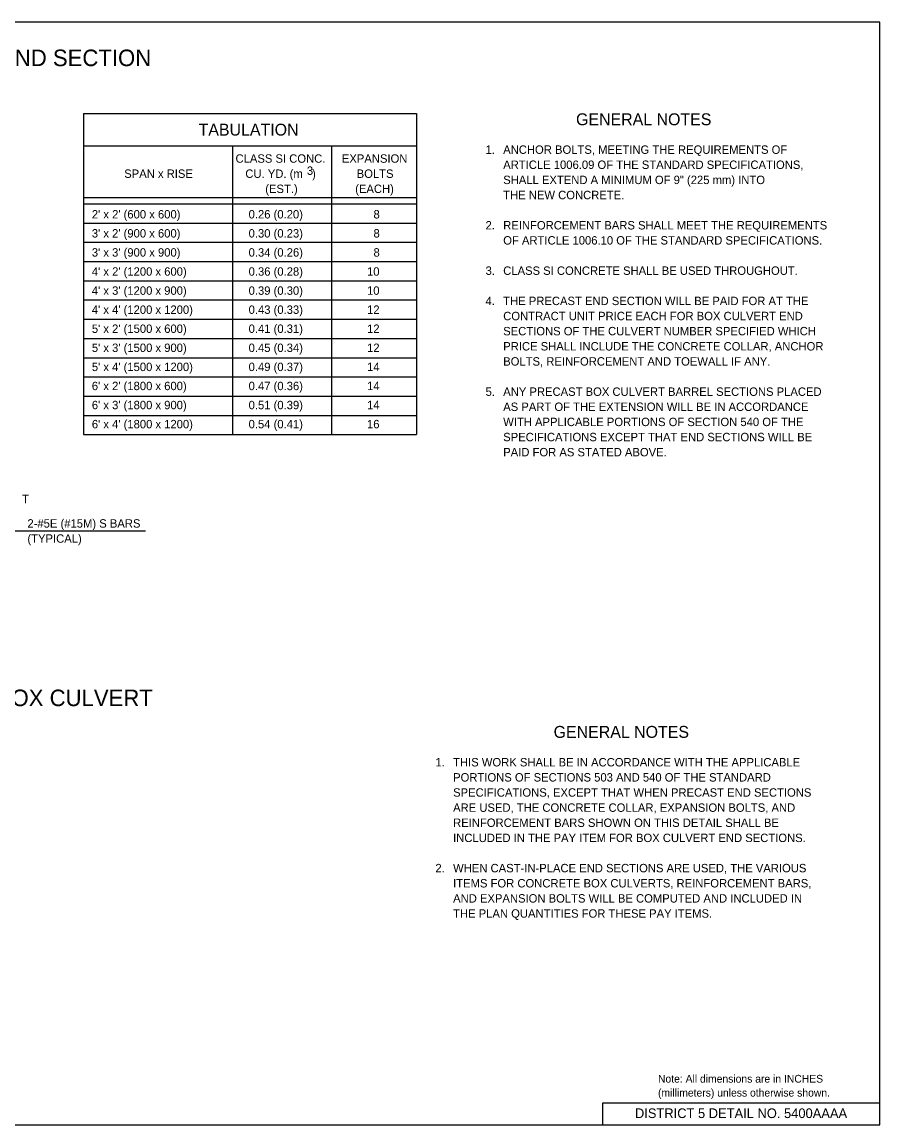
# Model space of a CAD drawing. Extents: x 2262347 to 2262977, y -3123475 to -3123075.
# Drawn here: x 2262665.7 to 2262976.9, y -3123475 to -3123075 of the extents above; entities that cross this region are included whole.
import ezdxf

# ---------------------------------------------------------------- set-up
doc = ezdxf.new("R2010")
doc.units = 0
for name, color, linetype in [('Default', 7, 'Continuous'), ('RD_Pr_Roadway_Dimensions', 7, 'Continuous'), ('RD_Pr_Roadway_Notes', 7, 'Continuous'), ('SH_General_Details', 7, 'Continuous')]:
    doc.layers.add(name, color=color, linetype=linetype)

msp = doc.modelspace()

# ---------------------------------------------------------------- linework, layer by layer
at = {"layer": 'Default'}
msp.add_lwpolyline([(2262346.94, -3123474.99), (2262976.94, -3123474.99), (2262976.94, -3123074.99), (2262346.94, -3123074.99)], close=True, dxfattribs=at)
at = {"layer": 'RD_Pr_Roadway_Notes'}
for p, q in [((2262688.01, -3123108.19), (2262688.01, -3123224.62)), ((2262688.01, -3123108.19), (2262808.86, -3123108.19)), ((2262808.86, -3123108.19), (2262808.86, -3123224.62)), ((2262688.01, -3123119.83), (2262808.86, -3123119.83)), ((2262741.99, -3123119.83), (2262741.99, -3123224.62)), ((2262777.98, -3123119.83), (2262777.98, -3123224.62)), ((2262688.01, -3123138.56), (2262808.86, -3123138.56)), ((2262688.01, -3123140.89), (2262808.86, -3123140.89)), ((2262688.01, -3123147.87), (2262808.86, -3123147.87)), ((2262688.01, -3123154.85), (2262808.86, -3123154.85)), ((2262688.01, -3123161.82), (2262808.86, -3123161.82)), ((2262688.01, -3123168.8), (2262808.86, -3123168.8)), ((2262688.01, -3123175.78), (2262808.86, -3123175.78)), ((2262688.01, -3123182.75), (2262808.86, -3123182.75)), ((2262688.01, -3123189.73), (2262808.86, -3123189.73)), ((2262688.01, -3123196.71), (2262808.86, -3123196.71)), ((2262688.01, -3123203.68), (2262808.86, -3123203.68)), ((2262688.01, -3123210.66), (2262808.86, -3123210.66)), ((2262688.01, -3123217.64), (2262808.86, -3123217.64)), ((2262688.01, -3123224.62), (2262808.86, -3123224.62)), ((2262662.62, -3123259.57), (2262710.52, -3123259.57))]:
    msp.add_line(p, q, dxfattribs=at)
at = {"layer": 'SH_General_Details'}
for p, q in [((2262876.43, -3123466.98), (2262976.94, -3123466.98)), ((2262876.43, -3123474.98), (2262876.43, -3123466.98))]:
    msp.add_line(p, q, dxfattribs=at)

# ---------------------------------------------------------------- texts
at = {"layer": 'RD_Pr_Roadway_Dimensions'}
msp.add_text('T', height=3.05, dxfattribs=at).set_placement((2262665.67, -3123249.49))
at = {"layer": 'RD_Pr_Roadway_Notes'}
for s, height, p in [('WITH PRECAST END SECTION', 6, (2262594.86, -3123090.97)), ('TABULATION', 4.32, (2262729.74, -3123116.17)), ('GENERAL NOTES', 4.32, (2262866.68, -3123112.41)), ('1.', 3.048, (2262833.85, -3123122.78)), ('ANCHOR BOLTS, MEETING THE REQUIREMENTS OF', 3.048, (2262840.26, -3123122.78)), ('CLASS SI CONC.', 3.048, (2262743.14, -3123126.01)), ('EXPANSION', 3.048, (2262781.72, -3123126.01)), ('3', 3.05, (2262769.02, -3123130.4)), ('ARTICLE 1006.09 OF THE STANDARD SPECIFICATIONS,', 3.048, (2262840.26, -3123128.26)), ('SPAN x RISE', 3.048, (2262702.76, -3123131.5)), ('CU. YD. (m   )', 3.048, (2262746.7, -3123131.5)), ('BOLTS', 3.048, (2262787.1, -3123131.5)), ('SHALL EXTEND A MINIMUM OF 9" (225 mm) INTO', 3.048, (2262840.26, -3123133.75)), ('(EST.)', 3.048, (2262753.92, -3123136.98)), ('(EACH)', 3.048, (2262786.55, -3123136.98)), ('THE NEW CONCRETE.', 3.048, (2262840.26, -3123139.24)), ("2' x 2' (600 x 600)", 3.048, (2262691.01, -3123146.22)), ('0.26 (0.20)', 3.048, (2262747.89, -3123146.22)), ('8', 3.05, (2262793.2, -3123146.22)), ('2.', 3.048, (2262833.85, -3123150.21)), ('REINFORCEMENT BARS SHALL MEET THE REQUIREMENTS', 3.048, (2262840.26, -3123150.21)), ("3' x 2' (900 x 600)", 3.048, (2262691.01, -3123153.14)), ('0.30 (0.23)', 3.048, (2262747.89, -3123153.14)), ('8', 3.05, (2262793.2, -3123153.14)), ('OF ARTICLE 1006.10 OF THE STANDARD SPECIFICATIONS.', 3.048, (2262840.26, -3123155.69)), ("3' x 3' (900 x 900)", 3.048, (2262691.01, -3123160.06)), ('0.34 (0.26)', 3.048, (2262747.89, -3123160.06)), ('8', 3.05, (2262793.2, -3123160.06)), ("4' x 2' (1200 x 600)", 3.048, (2262691.01, -3123166.98)), ('0.36 (0.28)', 3.048, (2262747.89, -3123166.98)), ('10', 3.048, (2262790.85, -3123166.98)), ('3.', 3.048, (2262833.85, -3123166.67)), ('CLASS SI CONCRETE SHALL BE USED THROUGHOUT.', 3.048, (2262840.26, -3123166.67)), ("4' x 3' (1200 x 900)", 3.048, (2262691.01, -3123173.9)), ('0.39 (0.30)', 3.048, (2262747.89, -3123173.9)), ('10', 3.048, (2262790.85, -3123173.9)), ('4.', 3.048, (2262833.85, -3123177.64)), ('THE PRECAST END SECTION WILL BE PAID FOR AT THE', 3.048, (2262840.26, -3123177.64)), ("4' x 4' (1200 x 1200)", 3.048, (2262691.01, -3123180.82)), ('0.43 (0.33)', 3.048, (2262747.89, -3123180.82)), ('12', 3.048, (2262790.87, -3123180.82)), ('CONTRACT UNIT PRICE EACH FOR BOX CULVERT END', 3.048, (2262840.26, -3123183.13)), ("5' x 2' (1500 x 600)", 3.048, (2262691.01, -3123187.73)), ('0.41 (0.31)', 3.048, (2262747.89, -3123187.73)), ('12', 3.048, (2262790.87, -3123187.73)), ('SECTIONS OF THE CULVERT NUMBER SPECIFIED WHICH', 3.048, (2262840.26, -3123188.61)), ("5' x 3' (1500 x 900)", 3.048, (2262691.01, -3123194.65)), ('0.45 (0.34)', 3.048, (2262747.89, -3123194.65)), ('12', 3.048, (2262790.87, -3123194.65)), ('PRICE SHALL INCLUDE THE CONCRETE COLLAR, ANCHOR', 3.048, (2262840.26, -3123194.1)), ("5' x 4' (1500 x 1200)", 3.048, (2262691.01, -3123201.57)), ('0.49 (0.37)', 3.048, (2262747.89, -3123201.57)), ('14', 3.048, (2262790.85, -3123201.57)), ('BOLTS, REINFORCEMENT AND TOEWALL IF ANY.', 3.048, (2262840.26, -3123199.59)), ("6' x 2' (1800 x 600)", 3.048, (2262691.01, -3123208.49)), ('0.47 (0.36)', 3.048, (2262747.89, -3123208.49)), ('14', 3.048, (2262790.85, -3123208.49)), ('5.', 3.048, (2262833.85, -3123210.56)), ('ANY PRECAST BOX CULVERT BARREL SECTIONS PLACED', 3.048, (2262840.26, -3123210.56)), ("6' x 3' (1800 x 900)", 3.048, (2262691.01, -3123215.41)), ('0.51 (0.39)', 3.048, (2262747.89, -3123215.41)), ('14', 3.048, (2262790.85, -3123215.41)), ('AS PART OF THE EXTENSION WILL BE IN ACCORDANCE', 3.048, (2262840.26, -3123216.04)), ("6' x 4' (1800 x 1200)", 3.048, (2262691.01, -3123222.33)), ('0.54 (0.41)', 3.048, (2262747.89, -3123222.33)), ('16', 3.048, (2262790.84, -3123222.33)), ('WITH APPLICABLE PORTIONS OF SECTION 540 OF THE', 3.048, (2262840.26, -3123221.53)), ('SPECIFICATIONS EXCEPT THAT END SECTIONS WILL BE', 3.048, (2262840.26, -3123227.02)), ('PAID FOR AS STATED ABOVE.', 3.048, (2262840.26, -3123232.5)), ('2-#5E (#15M) S BARS', 3.048, (2262667.64, -3123258.35)), ('(TYPICAL)', 3.048, (2262667.64, -3123263.83)), ('WITH PRECAST BOX CULVERT', 6, (2262593.67, -3123323.09)), ('GENERAL NOTES', 4.32, (2262858.55, -3123334.59)), ('1.', 3.048, (2262815.66, -3123344.96)), ('THIS WORK SHALL BE IN ACCORDANCE WITH THE APPLICABLE', 3.048, (2262822.08, -3123344.96)), ('PORTIONS OF SECTIONS 503 AND 540 OF THE STANDARD', 3.048, (2262822.08, -3123350.44)), ('SPECIFICATIONS, EXCEPT THAT WHEN PRECAST END SECTIONS', 3.048, (2262822.08, -3123355.93)), ('ARE USED, THE CONCRETE COLLAR, EXPANSION BOLTS, AND', 3.048, (2262822.08, -3123361.42)), ('REINFORCEMENT BARS SHOWN ON THIS DETAIL SHALL BE', 3.048, (2262822.08, -3123366.9)), ('INCLUDED IN THE PAY ITEM FOR BOX CULVERT END SECTIONS.', 3.048, (2262822.08, -3123372.39)), ('2.', 3.048, (2262815.66, -3123383.36)), ('WHEN CAST-IN-PLACE END SECTIONS ARE USED, THE VARIOUS', 3.048, (2262822.08, -3123383.36)), ('ITEMS FOR CONCRETE BOX CULVERTS, REINFORCEMENT BARS,', 3.048, (2262822.08, -3123388.85)), ('AND EXPANSION BOLTS WILL BE COMPUTED AND INCLUDED IN', 3.048, (2262822.08, -3123394.34)), ('THE PLAN QUANTITIES FOR THESE PAY ITEMS.', 3.048, (2262822.08, -3123399.82)), ('Note: All dimensions are in INCHES', 2.808, (2262896.42, -3123459.64)), ('(millimeters) unless otherwise shown.', 2.808, (2262896.42, -3123464.7))]:
    msp.add_text(s, height=height, dxfattribs=at).set_placement(p)
at = {"layer": 'SH_General_Details'}
msp.add_text('DISTRICT 5 DETAIL NO. 5400AAAA', height=3.5, dxfattribs=at).set_placement((2262888.05, -3123472.49))

doc.saveas('drawing.dxf')
